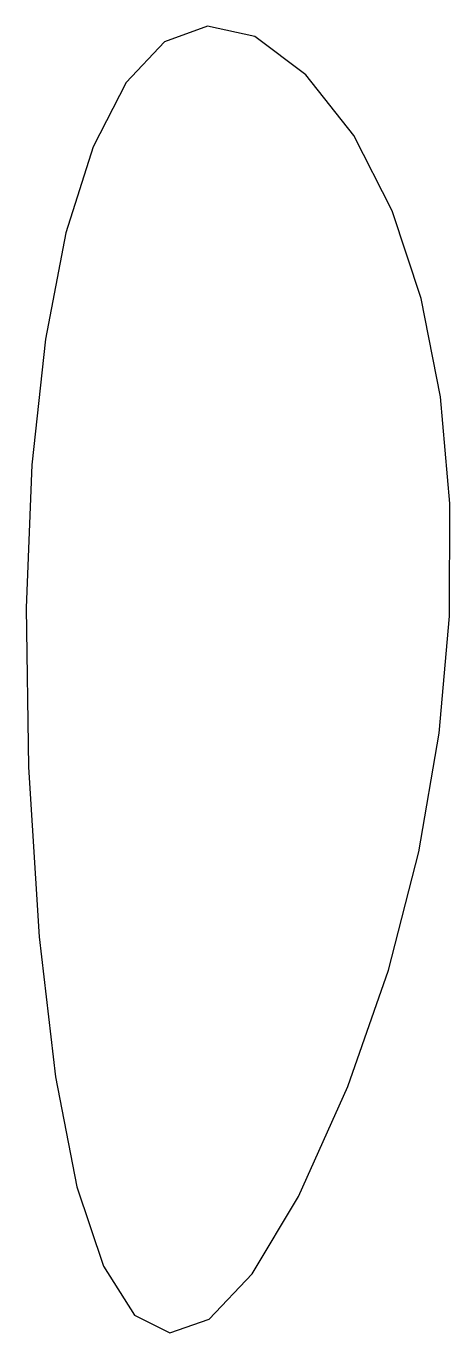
# Model space of a CAD drawing. Header units: millimetres. Extents: x 0 to 1242, y -2208 to 0.
# Drawn here: x 440.074 to 440.876, y -445.655 to -443.179 of the extents above; entities that cross this region are included whole.
import ezdxf

# ---------------------------------------------------------------- set-up
doc = ezdxf.new("R2010")
doc.units = ezdxf.units.MM
doc.layers.get('0').update_dxf_attribs({"linetype": 'CONTINUOUS'})

msp = doc.modelspace()

# ---------------------------------------------------------------- linework, layer by layer
for p, q in [((440.417784, -443.178776), (440.336061, -443.208774)), ((440.507463, -443.198602), (440.417784, -443.178776)), ((440.336061, -443.208774), (440.263392, -443.285848)), ((440.604, -443.271), (440.507463, -443.198602)), ((440.263392, -443.285848), (440.200875, -443.40725)), ((440.694691, -443.385858), (440.604, -443.271)), ((440.767448, -443.528544), (440.694691, -443.385858)), ((440.200875, -443.40725), (440.149608, -443.570232)), ((440.822097, -443.695026), (440.767448, -443.528544)), ((440.149608, -443.570232), (440.110689, -443.772046)), ((440.858464, -443.881272), (440.822097, -443.695026)), ((440.110689, -443.772046), (440.085216, -444.009944)), ((440.876375, -444.08325), (440.858464, -443.881272)), ((440.085216, -444.009944), (440.074287, -444.281178)), ((440.875656, -444.296928), (440.876375, -444.08325)), ((440.074287, -444.281178), (440.079, -444.583)), ((440.856133, -444.518274), (440.875656, -444.296928)), ((440.817632, -444.743256), (440.856133, -444.518274)), ((440.079, -444.583), (440.098963, -444.904554)), ((440.079, -444.583), (440.079, -444.583)), ((440.759979, -444.967842), (440.817632, -444.743256)), ((440.098963, -444.904554), (440.129624, -445.169792)), ((440.683, -445.188), (440.759979, -444.967842)), ((440.129624, -445.169792), (440.170341, -445.378078)), ((440.589867, -445.396186), (440.683, -445.188)), ((440.170341, -445.378078), (440.220472, -445.528776)), ((440.502296, -445.542968), (440.589867, -445.396186)), ((440.220472, -445.528776), (440.279375, -445.62125)), ((440.420929, -445.628982), (440.502296, -445.542968)), ((440.279375, -445.62125), (440.346408, -445.654864)), ((440.346408, -445.654864), (440.420929, -445.628982))]:
    msp.add_line(p, q)

doc.saveas('drawing.dxf')
